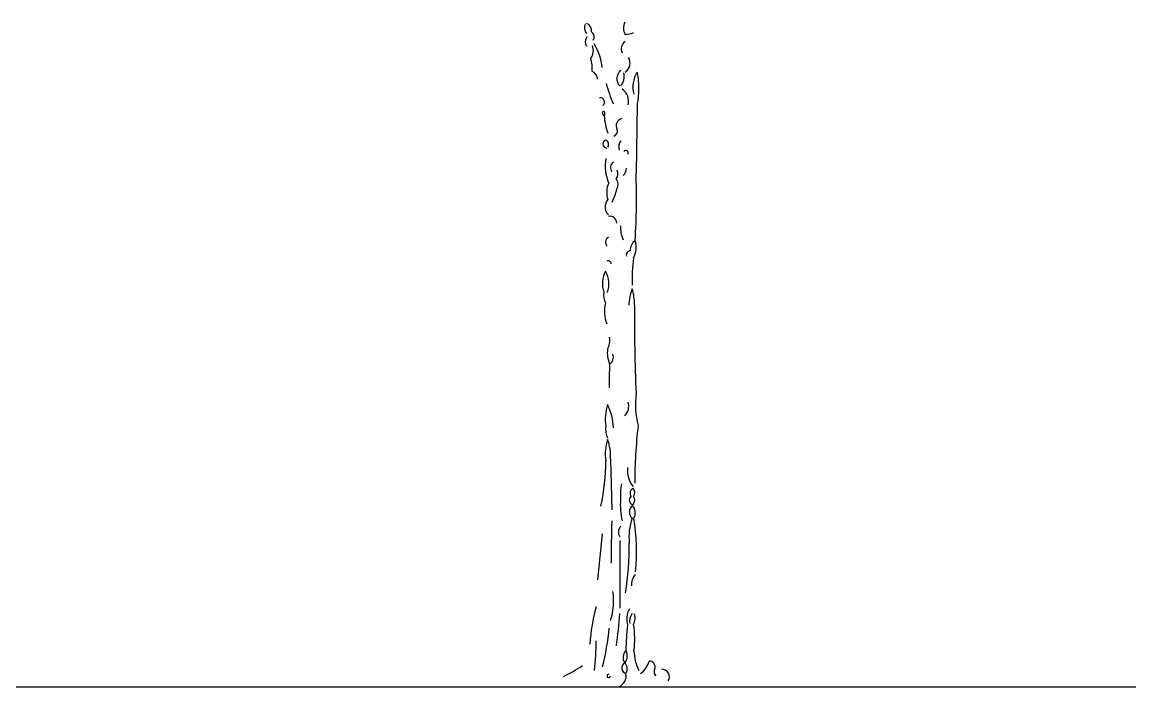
# Model space of a CAD drawing. Header units: millimetres. Extents: x 454 to 24074, y 929 to 15016.
# Drawn here: x 15345 to 17479, y 941 to 2221 of the extents above; entities that cross this region are included whole.
import ezdxf

# ---------------------------------------------------------------- set-up
doc = ezdxf.new("R2010")
doc.units = ezdxf.units.MM
doc.layers.add('cadblocksdwg.com', color=255, linetype='Continuous')

# ---------------------------------------------------------------- blocks, each defined once
blk = doc.blocks.new('Trees side 021_cad-block.com')
at = {"color": 0}
for p, q in [((69.6, 2196.6), (64.9, 1940.3)), ((-31.6, 859.3), (-26.9, 667.8)), ((-63.3, 577.6), (-80.7, 403.6)), ((4, 552.3), (4, 297.5))]:
    blk.add_line(p, q, dxfattribs=at)
for centre, radius, start, end in [((-96.1, 2487.5), 33.8, 154.507, 220.356), ((-134.4, 2475.3), 31.7, 354.116, 63.506), ((-117.2, 2452.7), 24.1, 329.21, 53.41), ((67.9, 2487), 50.5, 154.949, 209.001), ((23.3, 2547.2), 84.7, 270.321, 292.299), ((-96.3, 2434.5), 30.3, 142.285, 212.511), ((-273.3, 2315.6), 211.2, 5.939, 31.544), ((42.5, 2408), 33.4, 124.083, 206.849), ((-145.1, 2401.7), 48.9, 323.065, 21.746), ((-226.3, 2335.9), 125.7, 354.217, 16.837), ((2.1, 2354.2), 40.4, 302.397, 31.853), ((-113.6, 2292.8), 32.8, 0.691, 68.071), ((31, 2295.1), 38.9, 126.355, 224.374), ((-39.1, 2304.2), 59.5, 322.259, 12.292), ((152.1, 2264.7), 99.3, 146.143, 196.69), ((-228.2, 2258.3), 304.2, 348.292, 11.708), ((365.7, 2377.2), 425, 193.592, 204.675), ((-70.7, 2206.7), 16.9, 308.449, 97.2177), ((-16, 2210.9), 52.8, 344.358, 57.093), ((-51.3, 2165.2), 10.5, 133.211, 247.4), ((-62.7, 2163.1), 10.6, 313.807, 66.8039), ((194.1, 2174.2), 250.2, 184.288, 199.902), ((17.4, 2117.5), 27.7, 103.298, 210.839), ((-25.4, 2097), 20.1, 288.614, 18.256), ((-44.7, 2048.9), 15.4, 106.305, 265.713), ((-58, 2046.5), 19.4, 330.077, 62.701), ((35.5, 2037.5), 35.9, 140.168, 199.223), ((26.1, 2015.4), 9.02, 322.125, 142.1245), ((110.2, 1965.6), 161.7, 169.869, 203.664), ((-9.6, 1960.6), 22.2, 119.781, 224.69), ((-32.9, 1936.4), 29.7, 321.901, 26.677), ((-14.7, 1959.8), 43.2, 314.876, 357.199), ((-2531.6, 1844.1), 2598.2, 356.464, 2.121), ((32.3, 1866.1), 78.3, 153.818, 200.31), ((-41.1, 1897), 38, 330.861, 33.72), ((-177.2, 1911), 172.4, 331.781, 349.147), ((-12, 1811.3), 40.2, 136.431, 226.751), ((-34.1, 1750), 26.2, 0.641, 102.0387), ((125.9, 1734), 119.7, 177.491, 203.118), ((-30.3, 1678.3), 20.5, 116.895, 226.846), ((85.3, 1648.4), 42.6, 123.542, 183.327), ((-23.2, 1659.4), 88.4, 332.795, 16.061), ((45, 1629.1), 16.9, 97.579, 193.032), ((-40.4, 1595.7), 12, 5.542, 117.2388), ((601.9, 1542.2), 551.9, 172.004, 182.711), ((41.9, 1521.1), 103.9, 152.958, 197.894), ((-134.2, 1519.4), 96.8, 340.841, 30.358), ((13.1, 1478.9), 70.8, 171.643, 205.849), ((191.9, 1440.7), 153.9, 156.593, 180.223), ((-122.2, 1448.5), 180.9, 357.842, 17.15), ((84, 1417.4), 138.1, 167.161, 199.846), ((8955.5, 1443.4), 8897, 180.01099, 182.16199), ((-103.2, 1308), 69.4, 330.607, 9.829), ((61.1, 1260.5), 104.7, 172.629, 203.631), ((-51.2, 1244.7), 30.8, 302.161, 19.481), ((1228.1, 1151.3), 1264.7, 176.951, 181.039), ((405.7, 1068.7), 343, 173.462, 193.969), ((131.2, 1010.3), 182.4, 162.523, 188.68), ((-233.2, 970.3), 212.8, 2.095, 26.466), ((-14.2, 1058.8), 51.5, 314.899, 17.847), ((16.9, 971.7), 66.9, 170.471, 209.778), ((1901, 770.4), 1840.9, 173.276, 180.04), ((122.2, 880.2), 173.4, 162.013, 189.018), ((-208.7, 871), 177.4, 356.236, 20.706), ((-834.9, 853.8), 785.9, 347.378, 359.941), ((127.9, 816.5), 95.3, 173.231, 218.996), ((271.4, 722.4), 265.5, 170.566, 183.246), ((55.8, 705), 16.7, 126.394, 263.093), ((66.6, 730.8), 24.1, 126.59, 210.79), ((37, 732.6), 23.2, 322.446, 48.974), ((36.7, 704.4), 23.4, 316.919, 37.056), ((271.8, 687.6), 266.2, 175.738, 193.231), ((69.2, 659.4), 29.6, 124.794, 231.388), ((19.1, 656.4), 42.9, 331.954, 39.467), ((238.5, 566.6), 200.4, 159.663, 186.804), ((-747.8, 509.7), 814.6, 354.644, 8.936), ((3968.4, 507.2), 3997, 178.287, 180.579), ((32.4, 584.1), 34.1, 139.811, 211.04), ((-1109.9, 535.1), 1149.5, 350.963, 0.387), ((105.8, 385.7), 58.5, 138.903, 184.227), ((-258.5, 324.8), 238.9, 341.766, 8.295), ((524.4, 127.1), 634.5, 163.9708, 176.8958), ((108.3, 256.1), 78.6, 150.908, 197.38), ((-1252.6, 345.8), 1257.7, 351.277, 356.86), ((84, 248.4), 43.9, 139.483, 192.445), ((17.3, 258.8), 44.5, 328.933, 21.918), ((-910.2, 298.5), 877.2, 345.302, 354.966), ((745, 137.5), 718.1, 172.3866, 179.9853), ((-254.9, 181), 315.1, 351.806, 10.013), ((-1117, 175.8), 1031.5, 353.648, 359.903), ((52.9, 111.1), 37.2, 134.341, 214.238), ((-16.2, 116.7), 48, 326.441, 25.931), ((226, 139.6), 169, 181.198, 207.447), ((32, 70.9), 21, 113.273, 255.875), ((-2.4, 68.2), 34.2, 329.054, 40.094), ((39.5, 114), 76.5, 304.037, 346.778), ((116.3, 75.9), 20.8, 342.45, 96.4946), ((-412.4, 473.9), 479.7, 295.1, 304.937), ((-38, 41.1), 6.41, 89.298, 0.702), ((-18.6, 42.4), 46.3, 293.731, 10.311), ((157.1, 57.5), 24.2, 150.029, 222.652), ((161.5, 37.1), 29.3, 329.284, 90.2065)]:
    blk.add_arc(centre, radius, start, end, dxfattribs=at)

msp = doc.modelspace()

# ---------------------------------------------------------------- linework, layer by layer
msp.add_lwpolyline([(671.1, 940.9), (23739, 940.9)])

# ---------------------------------------------------------------- block references
at = {"layer": 'cadblocksdwg.com', "xscale": 0.5103099452236204, "yscale": 0.5103099452236204, "zscale": 0.5103099452236204}
msp.add_blockref('Trees side 021_cad-block.com', (16494.3, 940.9), dxfattribs=at)

doc.saveas('drawing.dxf')
